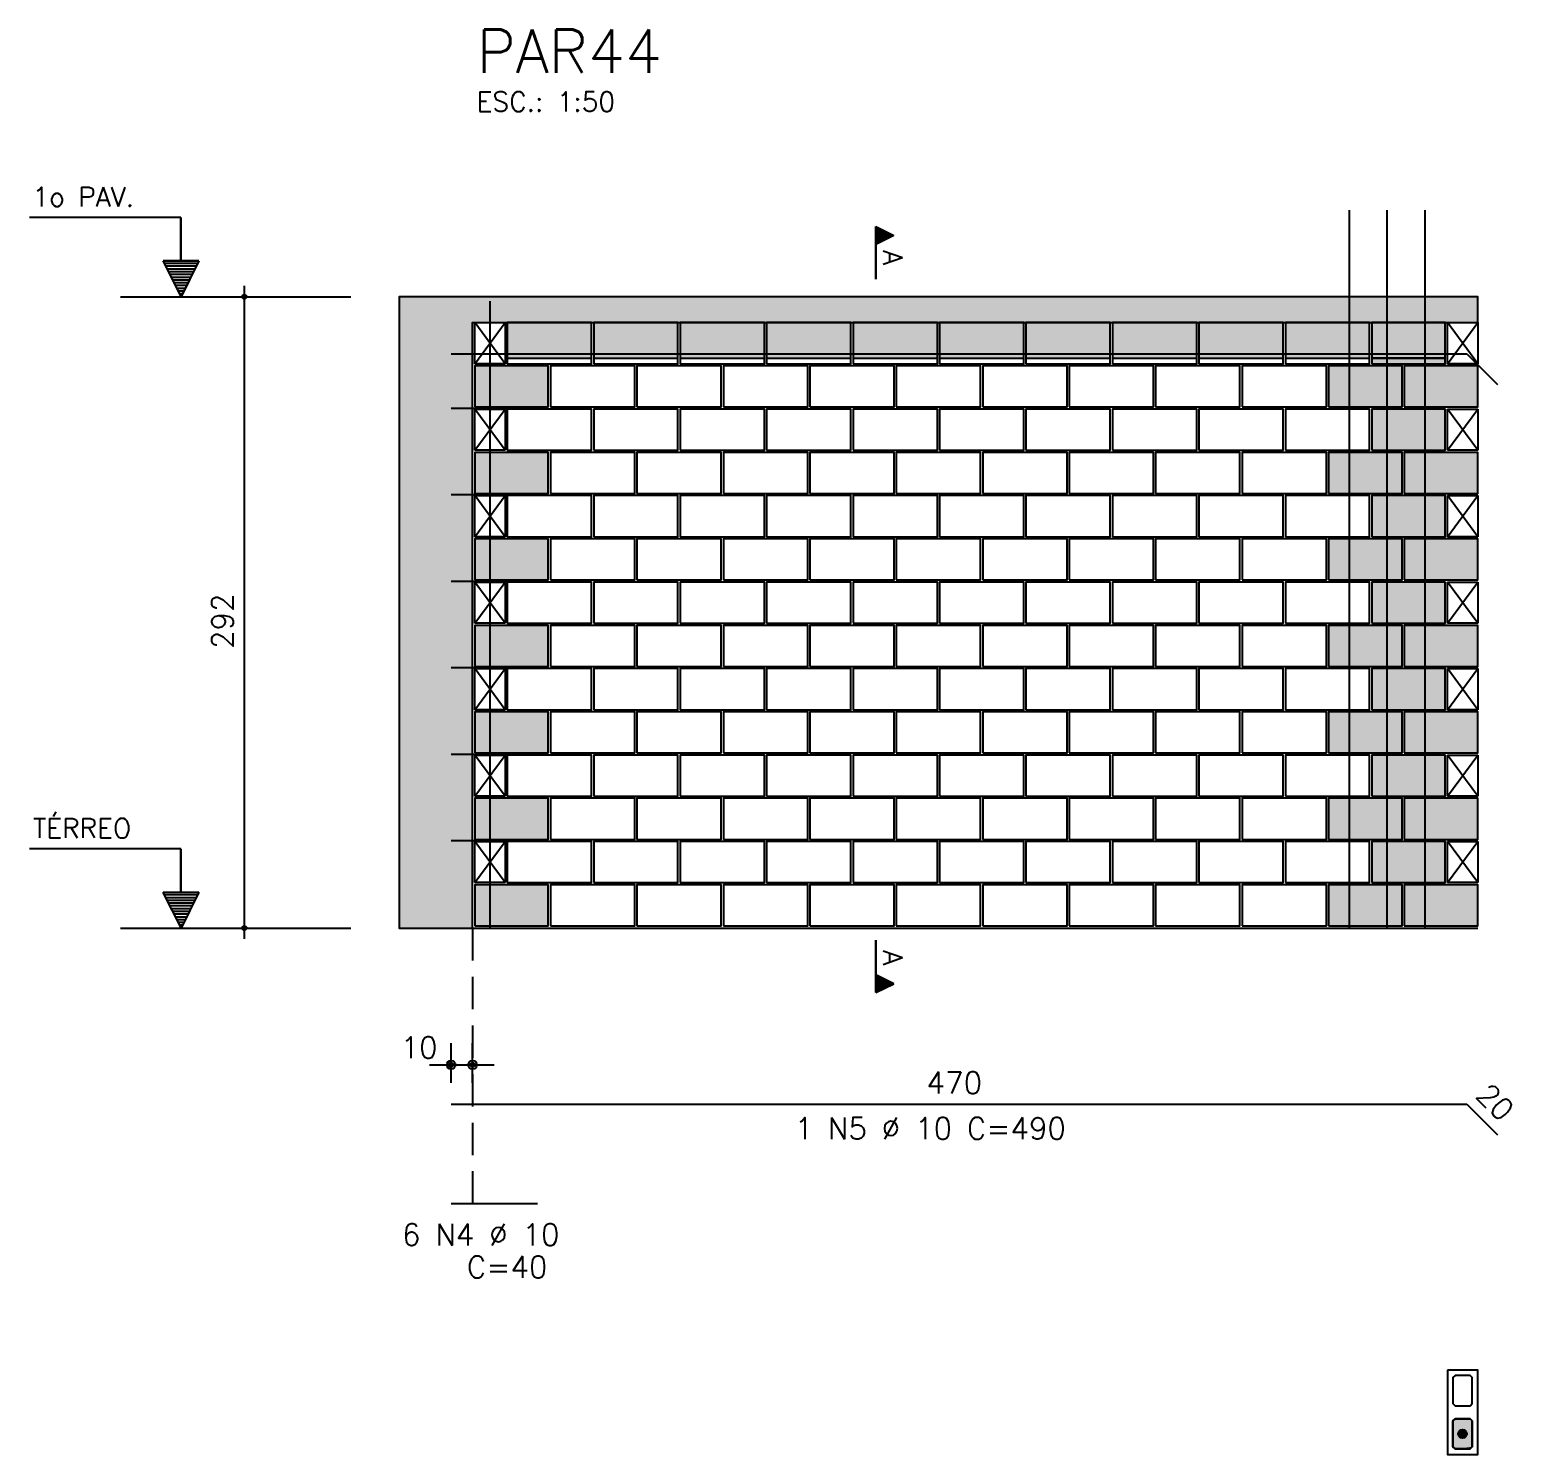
# Model space of a CAD drawing. Extents: x -1.9 to 86, y -1.6 to 60.9.
# Drawn here: x 24.6 to 38.31, y 27.13 to 40.31 of the extents above; entities that cross this region are included whole.
import ezdxf

# ---------------------------------------------------------------- set-up
doc = ezdxf.new("R2010")
doc.units = 0
doc.header["$MEASUREMENT"] = 0
doc.linetypes.add('ESTILO_TQS_0001', pattern=[0.45, 0.3, -0.15])
for name, color, linetype in [('PENA_01', 1, 'CONTINUOUS'), ('PENA_02', 2, 'CONTINUOUS'), ('PENA_03', 3, 'CONTINUOUS'), ('PENA_05', 5, 'CONTINUOUS'), ('PENA_06', 6, 'CONTINUOUS'), ('PENA_09', 254, 'CONTINUOUS'), ('PENA_11', 252, 'CONTINUOUS'), ('PENA_21', 100, 'CONTINUOUS')]:
    doc.layers.add(name, color=color, linetype=linetype)
doc.styles.get("Standard").update_dxf_attribs({"font": 'ROMANS.SHX'})

msp = doc.modelspace()

# ---------------------------------------------------------------- linework, layer by layer
at = {"layer": 'PENA_01', "linetype": 'Continuous'}
for p, q in [((25.441644, 37.835889), (27.572508, 37.835889)), ((29.02, 37.265889), (29.8, 37.265889)), ((29.82, 37.265889), (30.6, 37.265889)), ((30.62, 37.265889), (31.4, 37.265889)), ((31.42, 37.265889), (32.2, 37.265889)), ((32.22, 37.265889), (33, 37.265889)), ((33.02, 37.265889), (33.8, 37.265889)), ((33.82, 37.265889), (34.6, 37.265889)), ((34.62, 37.265889), (35.4, 37.265889)), ((35.42, 37.265889), (36.2, 37.265889)), ((36.22, 37.265889), (37, 37.265889)), ((37.02, 37.265889), (37.7, 37.265889)), ((25.441644, 31.995889), (27.572508, 31.995889)), ((28.5, 30.565601), (28.5, 30.93113)), ((28.7, 30.565601), (28.7, 30.93113)), ((28.3, 30.73113), (28.9, 30.73113))]:
    msp.add_line(p, q, dxfattribs=at)
at = {"layer": 'PENA_01', "linetype": 'ESTILO_TQS_0001'}
msp.add_line((28.7, 31.995889), (28.7, 29.449804), dxfattribs=at)
at = {"layer": 'PENA_01', "linetype": 'Continuous'}
for points in [[(37.79, 27.857997), (37.77, 27.837997), (37.77, 27.597997), (37.79, 27.577997), (37.93, 27.577997), (37.95, 27.597997), (37.95, 27.837997), (37.93, 27.857997), (37.79, 27.857997)], [(37.79, 27.457997), (37.77, 27.437997), (37.77, 27.197997), (37.79, 27.177997), (37.93, 27.177997), (37.95, 27.197997), (37.95, 27.437997), (37.93, 27.457997), (37.79, 27.457997)]]:
    msp.add_lwpolyline(points, dxfattribs=at)
at = {"layer": 'PENA_02', "linetype": 'Continuous'}
for p, q in [((28.72, 37.215889), (28.72, 37.595889)), ((28.72, 37.595889), (29, 37.595889)), ((29, 37.595889), (29, 37.215889)), ((37.72, 37.215889), (37.72, 37.595889)), ((37.72, 37.595889), (38, 37.595889)), ((38, 37.595889), (38, 37.215889)), ((29, 37.215889), (28.72, 37.215889)), ((38, 37.215889), (37.72, 37.215889)), ((28.72, 36.415889), (28.72, 36.795889)), ((28.72, 36.795889), (29, 36.795889)), ((29, 36.795889), (29, 36.415889)), ((37.72, 36.415889), (37.72, 36.795889)), ((37.72, 36.795889), (38, 36.795889)), ((38, 36.795889), (38, 36.415889)), ((29, 36.415889), (28.72, 36.415889)), ((38, 36.415889), (37.72, 36.415889)), ((28.72, 35.615889), (28.72, 35.995889)), ((28.72, 35.995889), (29, 35.995889)), ((29, 35.995889), (29, 35.615889)), ((37.72, 35.615889), (37.72, 35.995889)), ((37.72, 35.995889), (38, 35.995889)), ((38, 35.995889), (38, 35.615889)), ((29, 35.615889), (28.72, 35.615889)), ((38, 35.615889), (37.72, 35.615889)), ((28.72, 34.815889), (28.72, 35.195889)), ((28.72, 35.195889), (29, 35.195889)), ((29, 35.195889), (29, 34.815889)), ((37.72, 34.815889), (37.72, 35.195889)), ((37.72, 35.195889), (38, 35.195889)), ((38, 35.195889), (38, 34.815889)), ((29, 34.815889), (28.72, 34.815889)), ((38, 34.815889), (37.72, 34.815889)), ((28.72, 34.015889), (28.72, 34.395889)), ((28.72, 34.395889), (29, 34.395889)), ((29, 34.395889), (29, 34.015889)), ((37.72, 34.015889), (37.72, 34.395889)), ((37.72, 34.395889), (38, 34.395889)), ((38, 34.395889), (38, 34.015889)), ((29, 34.015889), (28.72, 34.015889)), ((38, 34.015889), (37.72, 34.015889)), ((28.72, 33.215889), (28.72, 33.595889)), ((28.72, 33.595889), (29, 33.595889)), ((29, 33.595889), (29, 33.215889)), ((37.72, 33.215889), (37.72, 33.595889)), ((37.72, 33.595889), (38, 33.595889)), ((38, 33.595889), (38, 33.215889)), ((29, 33.215889), (28.72, 33.215889)), ((38, 33.215889), (37.72, 33.215889)), ((28.72, 32.415889), (28.72, 32.795889)), ((28.72, 32.795889), (29, 32.795889)), ((29, 32.795889), (29, 32.415889)), ((37.72, 32.415889), (37.72, 32.795889)), ((37.72, 32.795889), (38, 32.795889)), ((38, 32.795889), (38, 32.415889)), ((29, 32.415889), (28.72, 32.415889)), ((38, 32.415889), (37.72, 32.415889)), ((28.02, 31.995889), (38, 31.995889))]:
    msp.add_line(p, q, dxfattribs=at)
for points in [[(38, 37.595889), (38, 37.835889), (28.02, 37.835889), (28.02, 31.995889), (28.7, 31.995889), (28.7, 37.595889), (38, 37.595889)], [(29.02, 37.215889), (29.8, 37.215889), (29.8, 37.595889), (29.02, 37.595889), (29.02, 37.215889)], [(29.82, 37.215889), (30.6, 37.215889), (30.6, 37.595889), (29.82, 37.595889), (29.82, 37.215889)], [(30.62, 37.215889), (31.4, 37.215889), (31.4, 37.595889), (30.62, 37.595889), (30.62, 37.215889)], [(31.42, 37.215889), (32.2, 37.215889), (32.2, 37.595889), (31.42, 37.595889), (31.42, 37.215889)], [(32.22, 37.215889), (33, 37.215889), (33, 37.595889), (32.22, 37.595889), (32.22, 37.215889)], [(33.02, 37.215889), (33.8, 37.215889), (33.8, 37.595889), (33.02, 37.595889), (33.02, 37.215889)], [(33.82, 37.215889), (34.6, 37.215889), (34.6, 37.595889), (33.82, 37.595889), (33.82, 37.215889)], [(34.62, 37.215889), (35.4, 37.215889), (35.4, 37.595889), (34.62, 37.595889), (34.62, 37.215889)], [(35.42, 37.215889), (36.2, 37.215889), (36.2, 37.595889), (35.42, 37.595889), (35.42, 37.215889)], [(36.22, 37.215889), (37, 37.215889), (37, 37.595889), (36.22, 37.595889), (36.22, 37.215889)], [(37.02, 37.215889), (37.7, 37.215889), (37.7, 37.595889), (37.02, 37.595889), (37.02, 37.215889)], [(28.72, 36.815889), (29.4, 36.815889), (29.4, 37.195889), (28.72, 37.195889), (28.72, 36.815889)], [(29.42, 36.815889), (30.2, 36.815889), (30.2, 37.195889), (29.42, 37.195889), (29.42, 36.815889)], [(30.22, 36.815889), (31, 36.815889), (31, 37.195889), (30.22, 37.195889), (30.22, 36.815889)], [(31.02, 36.815889), (31.8, 36.815889), (31.8, 37.195889), (31.02, 37.195889), (31.02, 36.815889)], [(31.82, 36.815889), (32.6, 36.815889), (32.6, 37.195889), (31.82, 37.195889), (31.82, 36.815889)], [(32.62, 36.815889), (33.4, 36.815889), (33.4, 37.195889), (32.62, 37.195889), (32.62, 36.815889)], [(33.42, 36.815889), (34.2, 36.815889), (34.2, 37.195889), (33.42, 37.195889), (33.42, 36.815889)], [(34.22, 36.815889), (35, 36.815889), (35, 37.195889), (34.22, 37.195889), (34.22, 36.815889)], [(35.02, 36.815889), (35.8, 36.815889), (35.8, 37.195889), (35.02, 37.195889), (35.02, 36.815889)], [(35.82, 36.815889), (36.6, 36.815889), (36.6, 37.195889), (35.82, 37.195889), (35.82, 36.815889)], [(36.62, 36.815889), (37.3, 36.815889), (37.3, 37.195889), (36.62, 37.195889), (36.62, 36.815889)], [(37.32, 36.815889), (38, 36.815889), (38, 37.195889), (37.32, 37.195889), (37.32, 36.815889)], [(29.02, 36.415889), (29.8, 36.415889), (29.8, 36.795889), (29.02, 36.795889), (29.02, 36.415889)], [(29.82, 36.415889), (30.6, 36.415889), (30.6, 36.795889), (29.82, 36.795889), (29.82, 36.415889)], [(30.62, 36.415889), (31.4, 36.415889), (31.4, 36.795889), (30.62, 36.795889), (30.62, 36.415889)], [(31.42, 36.415889), (32.2, 36.415889), (32.2, 36.795889), (31.42, 36.795889), (31.42, 36.415889)], [(32.22, 36.415889), (33, 36.415889), (33, 36.795889), (32.22, 36.795889), (32.22, 36.415889)], [(33.02, 36.415889), (33.8, 36.415889), (33.8, 36.795889), (33.02, 36.795889), (33.02, 36.415889)], [(33.82, 36.415889), (34.6, 36.415889), (34.6, 36.795889), (33.82, 36.795889), (33.82, 36.415889)], [(34.62, 36.415889), (35.4, 36.415889), (35.4, 36.795889), (34.62, 36.795889), (34.62, 36.415889)], [(35.42, 36.415889), (36.2, 36.415889), (36.2, 36.795889), (35.42, 36.795889), (35.42, 36.415889)], [(36.22, 36.415889), (37, 36.415889), (37, 36.795889), (36.22, 36.795889), (36.22, 36.415889)], [(37.02, 36.415889), (37.7, 36.415889), (37.7, 36.795889), (37.02, 36.795889), (37.02, 36.415889)], [(28.72, 36.015889), (29.4, 36.015889), (29.4, 36.395889), (28.72, 36.395889), (28.72, 36.015889)], [(29.42, 36.015889), (30.2, 36.015889), (30.2, 36.395889), (29.42, 36.395889), (29.42, 36.015889)], [(30.22, 36.015889), (31, 36.015889), (31, 36.395889), (30.22, 36.395889), (30.22, 36.015889)], [(31.02, 36.015889), (31.8, 36.015889), (31.8, 36.395889), (31.02, 36.395889), (31.02, 36.015889)], [(31.82, 36.015889), (32.6, 36.015889), (32.6, 36.395889), (31.82, 36.395889), (31.82, 36.015889)], [(32.62, 36.015889), (33.4, 36.015889), (33.4, 36.395889), (32.62, 36.395889), (32.62, 36.015889)], [(33.42, 36.015889), (34.2, 36.015889), (34.2, 36.395889), (33.42, 36.395889), (33.42, 36.015889)], [(34.22, 36.015889), (35, 36.015889), (35, 36.395889), (34.22, 36.395889), (34.22, 36.015889)], [(35.02, 36.015889), (35.8, 36.015889), (35.8, 36.395889), (35.02, 36.395889), (35.02, 36.015889)], [(35.82, 36.015889), (36.6, 36.015889), (36.6, 36.395889), (35.82, 36.395889), (35.82, 36.015889)], [(36.62, 36.015889), (37.3, 36.015889), (37.3, 36.395889), (36.62, 36.395889), (36.62, 36.015889)], [(37.32, 36.015889), (38, 36.015889), (38, 36.395889), (37.32, 36.395889), (37.32, 36.015889)], [(29.02, 35.615889), (29.8, 35.615889), (29.8, 35.995889), (29.02, 35.995889), (29.02, 35.615889)], [(29.82, 35.615889), (30.6, 35.615889), (30.6, 35.995889), (29.82, 35.995889), (29.82, 35.615889)], [(30.62, 35.615889), (31.4, 35.615889), (31.4, 35.995889), (30.62, 35.995889), (30.62, 35.615889)], [(31.42, 35.615889), (32.2, 35.615889), (32.2, 35.995889), (31.42, 35.995889), (31.42, 35.615889)], [(32.22, 35.615889), (33, 35.615889), (33, 35.995889), (32.22, 35.995889), (32.22, 35.615889)], [(33.02, 35.615889), (33.8, 35.615889), (33.8, 35.995889), (33.02, 35.995889), (33.02, 35.615889)], [(33.82, 35.615889), (34.6, 35.615889), (34.6, 35.995889), (33.82, 35.995889), (33.82, 35.615889)], [(34.62, 35.615889), (35.4, 35.615889), (35.4, 35.995889), (34.62, 35.995889), (34.62, 35.615889)], [(35.42, 35.615889), (36.2, 35.615889), (36.2, 35.995889), (35.42, 35.995889), (35.42, 35.615889)], [(36.22, 35.615889), (37, 35.615889), (37, 35.995889), (36.22, 35.995889), (36.22, 35.615889)], [(37.02, 35.615889), (37.7, 35.615889), (37.7, 35.995889), (37.02, 35.995889), (37.02, 35.615889)], [(28.72, 35.215889), (29.4, 35.215889), (29.4, 35.595889), (28.72, 35.595889), (28.72, 35.215889)], [(29.42, 35.215889), (30.2, 35.215889), (30.2, 35.595889), (29.42, 35.595889), (29.42, 35.215889)], [(30.22, 35.215889), (31, 35.215889), (31, 35.595889), (30.22, 35.595889), (30.22, 35.215889)], [(31.02, 35.215889), (31.8, 35.215889), (31.8, 35.595889), (31.02, 35.595889), (31.02, 35.215889)], [(31.82, 35.215889), (32.6, 35.215889), (32.6, 35.595889), (31.82, 35.595889), (31.82, 35.215889)], [(32.62, 35.215889), (33.4, 35.215889), (33.4, 35.595889), (32.62, 35.595889), (32.62, 35.215889)], [(33.42, 35.215889), (34.2, 35.215889), (34.2, 35.595889), (33.42, 35.595889), (33.42, 35.215889)], [(34.22, 35.215889), (35, 35.215889), (35, 35.595889), (34.22, 35.595889), (34.22, 35.215889)], [(35.02, 35.215889), (35.8, 35.215889), (35.8, 35.595889), (35.02, 35.595889), (35.02, 35.215889)], [(35.82, 35.215889), (36.6, 35.215889), (36.6, 35.595889), (35.82, 35.595889), (35.82, 35.215889)], [(36.62, 35.215889), (37.3, 35.215889), (37.3, 35.595889), (36.62, 35.595889), (36.62, 35.215889)], [(37.32, 35.215889), (38, 35.215889), (38, 35.595889), (37.32, 35.595889), (37.32, 35.215889)], [(29.02, 34.815889), (29.8, 34.815889), (29.8, 35.195889), (29.02, 35.195889), (29.02, 34.815889)], [(29.82, 34.815889), (30.6, 34.815889), (30.6, 35.195889), (29.82, 35.195889), (29.82, 34.815889)], [(30.62, 34.815889), (31.4, 34.815889), (31.4, 35.195889), (30.62, 35.195889), (30.62, 34.815889)], [(31.42, 34.815889), (32.2, 34.815889), (32.2, 35.195889), (31.42, 35.195889), (31.42, 34.815889)], [(32.22, 34.815889), (33, 34.815889), (33, 35.195889), (32.22, 35.195889), (32.22, 34.815889)], [(33.02, 34.815889), (33.8, 34.815889), (33.8, 35.195889), (33.02, 35.195889), (33.02, 34.815889)], [(33.82, 34.815889), (34.6, 34.815889), (34.6, 35.195889), (33.82, 35.195889), (33.82, 34.815889)], [(34.62, 34.815889), (35.4, 34.815889), (35.4, 35.195889), (34.62, 35.195889), (34.62, 34.815889)], [(35.42, 34.815889), (36.2, 34.815889), (36.2, 35.195889), (35.42, 35.195889), (35.42, 34.815889)], [(36.22, 34.815889), (37, 34.815889), (37, 35.195889), (36.22, 35.195889), (36.22, 34.815889)], [(37.02, 34.815889), (37.7, 34.815889), (37.7, 35.195889), (37.02, 35.195889), (37.02, 34.815889)], [(28.72, 34.415889), (29.4, 34.415889), (29.4, 34.795889), (28.72, 34.795889), (28.72, 34.415889)], [(29.42, 34.415889), (30.2, 34.415889), (30.2, 34.795889), (29.42, 34.795889), (29.42, 34.415889)], [(30.22, 34.415889), (31, 34.415889), (31, 34.795889), (30.22, 34.795889), (30.22, 34.415889)], [(31.02, 34.415889), (31.8, 34.415889), (31.8, 34.795889), (31.02, 34.795889), (31.02, 34.415889)], [(31.82, 34.415889), (32.6, 34.415889), (32.6, 34.795889), (31.82, 34.795889), (31.82, 34.415889)], [(32.62, 34.415889), (33.4, 34.415889), (33.4, 34.795889), (32.62, 34.795889), (32.62, 34.415889)], [(33.42, 34.415889), (34.2, 34.415889), (34.2, 34.795889), (33.42, 34.795889), (33.42, 34.415889)], [(34.22, 34.415889), (35, 34.415889), (35, 34.795889), (34.22, 34.795889), (34.22, 34.415889)], [(35.02, 34.415889), (35.8, 34.415889), (35.8, 34.795889), (35.02, 34.795889), (35.02, 34.415889)], [(35.82, 34.415889), (36.6, 34.415889), (36.6, 34.795889), (35.82, 34.795889), (35.82, 34.415889)], [(36.62, 34.415889), (37.3, 34.415889), (37.3, 34.795889), (36.62, 34.795889), (36.62, 34.415889)], [(37.32, 34.415889), (38, 34.415889), (38, 34.795889), (37.32, 34.795889), (37.32, 34.415889)], [(29.02, 34.015889), (29.8, 34.015889), (29.8, 34.395889), (29.02, 34.395889), (29.02, 34.015889)], [(29.82, 34.015889), (30.6, 34.015889), (30.6, 34.395889), (29.82, 34.395889), (29.82, 34.015889)], [(30.62, 34.015889), (31.4, 34.015889), (31.4, 34.395889), (30.62, 34.395889), (30.62, 34.015889)], [(31.42, 34.015889), (32.2, 34.015889), (32.2, 34.395889), (31.42, 34.395889), (31.42, 34.015889)], [(32.22, 34.015889), (33, 34.015889), (33, 34.395889), (32.22, 34.395889), (32.22, 34.015889)], [(33.02, 34.015889), (33.8, 34.015889), (33.8, 34.395889), (33.02, 34.395889), (33.02, 34.015889)], [(33.82, 34.015889), (34.6, 34.015889), (34.6, 34.395889), (33.82, 34.395889), (33.82, 34.015889)], [(34.62, 34.015889), (35.4, 34.015889), (35.4, 34.395889), (34.62, 34.395889), (34.62, 34.015889)], [(35.42, 34.015889), (36.2, 34.015889), (36.2, 34.395889), (35.42, 34.395889), (35.42, 34.015889)], [(36.22, 34.015889), (37, 34.015889), (37, 34.395889), (36.22, 34.395889), (36.22, 34.015889)], [(37.02, 34.015889), (37.7, 34.015889), (37.7, 34.395889), (37.02, 34.395889), (37.02, 34.015889)], [(28.72, 33.615889), (29.4, 33.615889), (29.4, 33.995889), (28.72, 33.995889), (28.72, 33.615889)], [(29.42, 33.615889), (30.2, 33.615889), (30.2, 33.995889), (29.42, 33.995889), (29.42, 33.615889)], [(30.22, 33.615889), (31, 33.615889), (31, 33.995889), (30.22, 33.995889), (30.22, 33.615889)], [(31.02, 33.615889), (31.8, 33.615889), (31.8, 33.995889), (31.02, 33.995889), (31.02, 33.615889)], [(31.82, 33.615889), (32.6, 33.615889), (32.6, 33.995889), (31.82, 33.995889), (31.82, 33.615889)], [(32.62, 33.615889), (33.4, 33.615889), (33.4, 33.995889), (32.62, 33.995889), (32.62, 33.615889)], [(33.42, 33.615889), (34.2, 33.615889), (34.2, 33.995889), (33.42, 33.995889), (33.42, 33.615889)], [(34.22, 33.615889), (35, 33.615889), (35, 33.995889), (34.22, 33.995889), (34.22, 33.615889)], [(35.02, 33.615889), (35.8, 33.615889), (35.8, 33.995889), (35.02, 33.995889), (35.02, 33.615889)], [(35.82, 33.615889), (36.6, 33.615889), (36.6, 33.995889), (35.82, 33.995889), (35.82, 33.615889)], [(36.62, 33.615889), (37.3, 33.615889), (37.3, 33.995889), (36.62, 33.995889), (36.62, 33.615889)], [(37.32, 33.615889), (38, 33.615889), (38, 33.995889), (37.32, 33.995889), (37.32, 33.615889)], [(29.02, 33.215889), (29.8, 33.215889), (29.8, 33.595889), (29.02, 33.595889), (29.02, 33.215889)], [(29.82, 33.215889), (30.6, 33.215889), (30.6, 33.595889), (29.82, 33.595889), (29.82, 33.215889)], [(30.62, 33.215889), (31.4, 33.215889), (31.4, 33.595889), (30.62, 33.595889), (30.62, 33.215889)], [(31.42, 33.215889), (32.2, 33.215889), (32.2, 33.595889), (31.42, 33.595889), (31.42, 33.215889)], [(32.22, 33.215889), (33, 33.215889), (33, 33.595889), (32.22, 33.595889), (32.22, 33.215889)], [(33.02, 33.215889), (33.8, 33.215889), (33.8, 33.595889), (33.02, 33.595889), (33.02, 33.215889)], [(33.82, 33.215889), (34.6, 33.215889), (34.6, 33.595889), (33.82, 33.595889), (33.82, 33.215889)], [(34.62, 33.215889), (35.4, 33.215889), (35.4, 33.595889), (34.62, 33.595889), (34.62, 33.215889)], [(35.42, 33.215889), (36.2, 33.215889), (36.2, 33.595889), (35.42, 33.595889), (35.42, 33.215889)], [(36.22, 33.215889), (37, 33.215889), (37, 33.595889), (36.22, 33.595889), (36.22, 33.215889)], [(37.02, 33.215889), (37.7, 33.215889), (37.7, 33.595889), (37.02, 33.595889), (37.02, 33.215889)], [(28.72, 32.815889), (29.4, 32.815889), (29.4, 33.195889), (28.72, 33.195889), (28.72, 32.815889)], [(29.42, 32.815889), (30.2, 32.815889), (30.2, 33.195889), (29.42, 33.195889), (29.42, 32.815889)], [(30.22, 32.815889), (31, 32.815889), (31, 33.195889), (30.22, 33.195889), (30.22, 32.815889)], [(31.02, 32.815889), (31.8, 32.815889), (31.8, 33.195889), (31.02, 33.195889), (31.02, 32.815889)], [(31.82, 32.815889), (32.6, 32.815889), (32.6, 33.195889), (31.82, 33.195889), (31.82, 32.815889)], [(32.62, 32.815889), (33.4, 32.815889), (33.4, 33.195889), (32.62, 33.195889), (32.62, 32.815889)], [(33.42, 32.815889), (34.2, 32.815889), (34.2, 33.195889), (33.42, 33.195889), (33.42, 32.815889)], [(34.22, 32.815889), (35, 32.815889), (35, 33.195889), (34.22, 33.195889), (34.22, 32.815889)], [(35.02, 32.815889), (35.8, 32.815889), (35.8, 33.195889), (35.02, 33.195889), (35.02, 32.815889)], [(35.82, 32.815889), (36.6, 32.815889), (36.6, 33.195889), (35.82, 33.195889), (35.82, 32.815889)], [(36.62, 32.815889), (37.3, 32.815889), (37.3, 33.195889), (36.62, 33.195889), (36.62, 32.815889)], [(37.32, 32.815889), (38, 32.815889), (38, 33.195889), (37.32, 33.195889), (37.32, 32.815889)], [(29.02, 32.415889), (29.8, 32.415889), (29.8, 32.795889), (29.02, 32.795889), (29.02, 32.415889)], [(29.82, 32.415889), (30.6, 32.415889), (30.6, 32.795889), (29.82, 32.795889), (29.82, 32.415889)], [(30.62, 32.415889), (31.4, 32.415889), (31.4, 32.795889), (30.62, 32.795889), (30.62, 32.415889)], [(31.42, 32.415889), (32.2, 32.415889), (32.2, 32.795889), (31.42, 32.795889), (31.42, 32.415889)], [(32.22, 32.415889), (33, 32.415889), (33, 32.795889), (32.22, 32.795889), (32.22, 32.415889)], [(33.02, 32.415889), (33.8, 32.415889), (33.8, 32.795889), (33.02, 32.795889), (33.02, 32.415889)], [(33.82, 32.415889), (34.6, 32.415889), (34.6, 32.795889), (33.82, 32.795889), (33.82, 32.415889)], [(34.62, 32.415889), (35.4, 32.415889), (35.4, 32.795889), (34.62, 32.795889), (34.62, 32.415889)], [(35.42, 32.415889), (36.2, 32.415889), (36.2, 32.795889), (35.42, 32.795889), (35.42, 32.415889)], [(36.22, 32.415889), (37, 32.415889), (37, 32.795889), (36.22, 32.795889), (36.22, 32.415889)], [(37.02, 32.415889), (37.7, 32.415889), (37.7, 32.795889), (37.02, 32.795889), (37.02, 32.415889)], [(28.72, 32.015889), (29.4, 32.015889), (29.4, 32.395889), (28.72, 32.395889), (28.72, 32.015889)], [(29.42, 32.015889), (30.2, 32.015889), (30.2, 32.395889), (29.42, 32.395889), (29.42, 32.015889)], [(30.22, 32.015889), (31, 32.015889), (31, 32.395889), (30.22, 32.395889), (30.22, 32.015889)], [(31.02, 32.015889), (31.8, 32.015889), (31.8, 32.395889), (31.02, 32.395889), (31.02, 32.015889)], [(31.82, 32.015889), (32.6, 32.015889), (32.6, 32.395889), (31.82, 32.395889), (31.82, 32.015889)], [(32.62, 32.015889), (33.4, 32.015889), (33.4, 32.395889), (32.62, 32.395889), (32.62, 32.015889)], [(33.42, 32.015889), (34.2, 32.015889), (34.2, 32.395889), (33.42, 32.395889), (33.42, 32.015889)], [(34.22, 32.015889), (35, 32.015889), (35, 32.395889), (34.22, 32.395889), (34.22, 32.015889)], [(35.02, 32.015889), (35.8, 32.015889), (35.8, 32.395889), (35.02, 32.395889), (35.02, 32.015889)], [(35.82, 32.015889), (36.6, 32.015889), (36.6, 32.395889), (35.82, 32.395889), (35.82, 32.015889)], [(36.62, 32.015889), (37.3, 32.015889), (37.3, 32.395889), (36.62, 32.395889), (36.62, 32.015889)], [(37.32, 32.015889), (38, 32.015889), (38, 32.395889), (37.32, 32.395889), (37.32, 32.015889)], [(37.72, 27.907997), (37.72, 27.127997), (38, 27.127997), (38, 27.907997), (37.72, 27.907997)]]:
    msp.add_lwpolyline(points, dxfattribs=at)
for centre, radius in [((26.58779, 37.835889), 0.02), ((26.58779, 37.835889), 0.01), ((26.58779, 31.995889), 0.02), ((26.58779, 31.995889), 0.01), ((28.5, 30.73113), 0.04), ((28.5, 30.73113), 0.02), ((28.7, 30.73113), 0.04), ((28.7, 30.73113), 0.02)]:
    msp.add_circle(centre, radius, dxfattribs=at)
at = {"layer": 'PENA_03', "linetype": 'Continuous'}
for p, q in [((26.000643, 38.567754), (24.600643, 38.567754)), ((26.000643, 38.167754), (26.000643, 38.567754)), ((26.002043, 38.167754), (26.002043, 38.569154)), ((32.430421, 37.997204), (32.430421, 38.483586)), ((32.430421, 38.483586), (32.596354, 38.40062)), ((32.431116, 38.482458), (32.594793, 38.40062)), ((32.596354, 38.40062), (32.431116, 38.318001)), ((32.431117, 38.482458), (32.431117, 38.318781)), ((32.594793, 38.40062), (32.431117, 38.318781)), ((32.443185, 38.477204), (32.443185, 38.324035)), ((32.455949, 38.470822), (32.455949, 38.330417)), ((32.468713, 38.46444), (32.468713, 38.336799)), ((32.481477, 38.458058), (32.481477, 38.343181)), ((32.494241, 38.451676), (32.494241, 38.349563)), ((32.507005, 38.445294), (32.507005, 38.355945)), ((32.519769, 38.438912), (32.519769, 38.362327)), ((32.532533, 38.43253), (32.532533, 38.368709)), ((32.545297, 38.426148), (32.545297, 38.375091)), ((32.558061, 38.419766), (32.558061, 38.381473)), ((32.570826, 38.413384), (32.570826, 38.387855)), ((32.58359, 38.407002), (32.58359, 38.394238)), ((32.431117, 38.318001), (32.431117, 37.997204)), ((26.001343, 37.835889), (25.83541, 38.167754)), ((25.83541, 38.167754), (26.000643, 38.167754)), ((26.001343, 37.839011), (25.837666, 38.166363)), ((26.165019, 38.166363), (25.837666, 38.166363)), ((26.154512, 38.142226), (25.848173, 38.142226)), ((26.141748, 38.116698), (25.860938, 38.116698)), ((26.167276, 38.167754), (26.001343, 37.835889)), ((26.165019, 38.166364), (26.001343, 37.83901)), ((26.002043, 38.167754), (26.167276, 38.167754)), ((26.128984, 38.09117), (25.873702, 38.09117)), ((26.116219, 38.065642), (25.886466, 38.065642)), ((26.103455, 38.040114), (25.89923, 38.040114)), ((26.090691, 38.014586), (25.911994, 38.014586)), ((26.077927, 37.989058), (25.924758, 37.989058)), ((26.065163, 37.96353), (25.937522, 37.96353)), ((26.052399, 37.938002), (25.950286, 37.938002)), ((26.039635, 37.912474), (25.96305, 37.912474)), ((26.026871, 37.886945), (25.975814, 37.886945)), ((26.014107, 37.861417), (25.988579, 37.861417)), ((26.58779, 31.895356), (26.58779, 37.935889)), ((29, 37.215889), (28.72, 37.595889)), ((28.72, 37.215889), (29, 37.595889)), ((38, 37.215889), (37.72, 37.595889)), ((37.72, 37.215889), (38, 37.595889)), ((29, 36.415889), (28.72, 36.795889)), ((28.72, 36.415889), (29, 36.795889)), ((38, 36.415889), (37.72, 36.795889)), ((37.72, 36.415889), (38, 36.795889)), ((29, 35.615889), (28.72, 35.995889)), ((28.72, 35.615889), (29, 35.995889)), ((38, 35.615889), (37.72, 35.995889)), ((37.72, 35.615889), (38, 35.995889)), ((29, 34.815889), (28.72, 35.195889)), ((28.72, 34.815889), (29, 35.195889)), ((38, 34.815889), (37.72, 35.195889)), ((37.72, 34.815889), (38, 35.195889)), ((29, 34.015889), (28.72, 34.395889)), ((28.72, 34.015889), (29, 34.395889)), ((38, 34.015889), (37.72, 34.395889)), ((37.72, 34.015889), (38, 34.395889)), ((29, 33.215889), (28.72, 33.595889)), ((28.72, 33.215889), (29, 33.595889)), ((38, 33.215889), (37.72, 33.595889)), ((37.72, 33.215889), (38, 33.595889)), ((29, 32.415889), (28.72, 32.795889)), ((28.72, 32.415889), (29, 32.795889)), ((38, 32.415889), (37.72, 32.795889)), ((37.72, 32.415889), (38, 32.795889)), ((26.000643, 32.727754), (24.600643, 32.727754)), ((26.000643, 32.327754), (26.000643, 32.727754)), ((26.002043, 32.327754), (26.002043, 32.729154)), ((26.001343, 31.995889), (25.83541, 32.327754)), ((25.83541, 32.327754), (26.000643, 32.327754)), ((26.001343, 31.999011), (25.837666, 32.326363)), ((26.165019, 32.326363), (25.837666, 32.326363)), ((26.154512, 32.302226), (25.848173, 32.302226)), ((26.141748, 32.276698), (25.860938, 32.276698)), ((26.128984, 32.25117), (25.873702, 32.25117)), ((26.116219, 32.225642), (25.886466, 32.225642)), ((26.167276, 32.327754), (26.001343, 31.995889)), ((26.165019, 32.326364), (26.001343, 31.99901)), ((26.002043, 32.327754), (26.167276, 32.327754)), ((26.103455, 32.200114), (25.89923, 32.200114)), ((26.090691, 32.174586), (25.911994, 32.174586)), ((26.077927, 32.149058), (25.924758, 32.149058)), ((26.065163, 32.12353), (25.937522, 32.12353)), ((26.052399, 32.098002), (25.950286, 32.098002)), ((26.039635, 32.072474), (25.96305, 32.072474)), ((26.026871, 32.046945), (25.975814, 32.046945)), ((26.014107, 32.021417), (25.988579, 32.021417)), ((32.430421, 31.885031), (32.430421, 31.398649)), ((32.431117, 31.564234), (32.431117, 31.885031)), ((32.596354, 31.481615), (32.431116, 31.564234)), ((32.431117, 31.399777), (32.431117, 31.563454)), ((32.594793, 31.481615), (32.431117, 31.563454)), ((32.443185, 31.405031), (32.443185, 31.5582)), ((32.455949, 31.411413), (32.455949, 31.551818)), ((32.468713, 31.417795), (32.468713, 31.545436)), ((32.481477, 31.424177), (32.481477, 31.539054)), ((32.430421, 31.398649), (32.596354, 31.481615)), ((32.431116, 31.399777), (32.594793, 31.481615)), ((32.494241, 31.430559), (32.494241, 31.532672)), ((32.507005, 31.436941), (32.507005, 31.52629)), ((32.519769, 31.443323), (32.519769, 31.519908)), ((32.532533, 31.449705), (32.532533, 31.513526)), ((32.545297, 31.456087), (32.545297, 31.507144)), ((32.558061, 31.462469), (32.558061, 31.500762)), ((32.570826, 31.468851), (32.570826, 31.49438)), ((32.58359, 31.475233), (32.58359, 31.487997)), ((28.5, 30.365601), (28.5, 30.365601)), ((28.7, 30.365601), (28.7, 30.365601))]:
    msp.add_line(p, q, dxfattribs=at)
msp.add_lwpolyline([(37.79, 27.177997), (37.77, 27.197997), (37.77, 27.437997), (37.79, 27.457997), (37.93, 27.457997), (37.95, 27.437997), (37.95, 27.197997), (37.93, 27.177997), (37.79, 27.177997)], dxfattribs=at)
msp.add_circle((37.86, 27.317997), 0.04, dxfattribs=at)
for points in [[(37.9, 27.317997), (37.84, 27.352638), (37.822412, 27.331678)], [(37.9, 27.317997), (37.822412, 27.331678), (37.822412, 27.304316)], [(37.9, 27.317997), (37.822412, 27.304316), (37.84, 27.283356)], [(37.9, 27.317997), (37.866946, 27.357389), (37.84, 27.352638)], [(37.9, 27.317997), (37.84, 27.283356), (37.866946, 27.278604)], [(37.9, 27.317997), (37.890642, 27.343708), (37.866946, 27.357389)], [(37.9, 27.317997), (37.866946, 27.278604), (37.890642, 27.292285)], [(37.9, 27.317997), (37.890642, 27.292285), (37.9, 27.317997)]]:
    msp.add_solid(points, dxfattribs=at)
at = {"layer": 'PENA_05', "linetype": 'Continuous'}
for p, q in [((28.5, 37.305889), (37.9, 37.305889)), ((37.9, 37.305889), (38.182843, 37.023046)), ((28.5, 36.805889), (29.3, 36.805889)), ((28.5, 36.005889), (29.3, 36.005889)), ((28.5, 35.205889), (29.3, 35.205889)), ((28.5, 34.405889), (29.3, 34.405889)), ((28.5, 33.605889), (29.3, 33.605889)), ((28.5, 32.805889), (29.3, 32.805889)), ((28.5, 30.365601), (37.9, 30.365601)), ((37.9, 30.365601), (38.182843, 30.082758)), ((28.5, 29.449804), (29.3, 29.449804))]:
    msp.add_line(p, q, dxfattribs=at)
for points in [[(36.81, 38.635889), (36.81, 31.995889)], [(37.16, 38.635889), (37.16, 31.995889)], [(37.51, 38.635889), (37.51, 31.995889)], [(28.86, 37.795889), (28.86, 31.995889)]]:
    msp.add_lwpolyline(points, dxfattribs=at)
at = {"layer": 'PENA_09', "linetype": 'Continuous'}
for points in [[(29.02, 37.265889), (29.8, 37.265889), (29.8, 37.595889), (29.02, 37.595889), (29.02, 37.265889)], [(29.82, 37.265889), (30.6, 37.265889), (30.6, 37.595889), (29.82, 37.595889), (29.82, 37.265889)], [(30.62, 37.265889), (31.4, 37.265889), (31.4, 37.595889), (30.62, 37.595889), (30.62, 37.265889)], [(31.42, 37.265889), (32.2, 37.265889), (32.2, 37.595889), (31.42, 37.595889), (31.42, 37.265889)], [(32.22, 37.265889), (33, 37.265889), (33, 37.595889), (32.22, 37.595889), (32.22, 37.265889)], [(33.02, 37.265889), (33.8, 37.265889), (33.8, 37.595889), (33.02, 37.595889), (33.02, 37.265889)], [(33.82, 37.265889), (34.6, 37.265889), (34.6, 37.595889), (33.82, 37.595889), (33.82, 37.265889)], [(34.62, 37.265889), (35.4, 37.265889), (35.4, 37.595889), (34.62, 37.595889), (34.62, 37.265889)], [(35.42, 37.265889), (36.2, 37.265889), (36.2, 37.595889), (35.42, 37.595889), (35.42, 37.265889)], [(36.22, 37.265889), (37, 37.265889), (37, 37.595889), (36.22, 37.595889), (36.22, 37.265889)], [(37.02, 37.265889), (37.7, 37.265889), (37.7, 37.595889), (37.02, 37.595889), (37.02, 37.265889)]]:
    msp.add_lwpolyline(points, dxfattribs=at)
for points in [[(29.02, 37.265889), (29.8, 37.265889), (29.8, 37.595889)], [(29.02, 37.265889), (29.8, 37.595889), (29.02, 37.595889)], [(29.02, 37.265889), (29.02, 37.595889), (29.02, 37.265889)], [(29.82, 37.265889), (30.6, 37.265889), (30.6, 37.595889)], [(29.82, 37.265889), (30.6, 37.595889), (29.82, 37.595889)], [(29.82, 37.265889), (29.82, 37.595889), (29.82, 37.265889)], [(30.62, 37.265889), (31.4, 37.265889), (31.4, 37.595889)], [(30.62, 37.265889), (31.4, 37.595889), (30.62, 37.595889)], [(30.62, 37.265889), (30.62, 37.595889), (30.62, 37.265889)], [(31.42, 37.265889), (32.2, 37.265889), (32.2, 37.595889)], [(31.42, 37.265889), (32.2, 37.595889), (31.42, 37.595889)], [(31.42, 37.265889), (31.42, 37.595889), (31.42, 37.265889)], [(32.22, 37.265889), (33, 37.265889), (33, 37.595889)], [(32.22, 37.265889), (33, 37.595889), (32.22, 37.595889)], [(32.22, 37.265889), (32.22, 37.595889), (32.22, 37.265889)], [(33.02, 37.265889), (33.8, 37.265889), (33.8, 37.595889)], [(33.02, 37.265889), (33.8, 37.595889), (33.02, 37.595889)], [(33.02, 37.265889), (33.02, 37.595889), (33.02, 37.265889)], [(33.82, 37.265889), (34.6, 37.265889), (34.6, 37.595889)], [(33.82, 37.265889), (34.6, 37.595889), (33.82, 37.595889)], [(33.82, 37.265889), (33.82, 37.595889), (33.82, 37.265889)], [(34.62, 37.265889), (35.4, 37.265889), (35.4, 37.595889)], [(34.62, 37.265889), (35.4, 37.595889), (34.62, 37.595889)], [(34.62, 37.265889), (34.62, 37.595889), (34.62, 37.265889)], [(35.42, 37.265889), (36.2, 37.265889), (36.2, 37.595889)], [(35.42, 37.265889), (36.2, 37.595889), (35.42, 37.595889)], [(35.42, 37.265889), (35.42, 37.595889), (35.42, 37.265889)], [(36.22, 37.265889), (37, 37.265889), (37, 37.595889)], [(36.22, 37.265889), (37, 37.595889), (36.22, 37.595889)], [(36.22, 37.265889), (36.22, 37.595889), (36.22, 37.265889)], [(37.02, 37.265889), (37.7, 37.265889), (37.7, 37.595889)], [(37.02, 37.265889), (37.7, 37.595889), (37.02, 37.595889)], [(37.02, 37.265889), (37.02, 37.595889), (37.02, 37.265889)]]:
    msp.add_solid(points, dxfattribs=at)
at = {"layer": 'PENA_11', "linetype": 'Continuous'}
for points in [[(28.02, 31.995889), (28.7, 31.995889), (28.02, 37.835889)], [(28.7, 31.995889), (28.7, 37.595889), (28.02, 37.835889)], [(28.02, 37.835889), (28.7, 37.595889), (38, 37.835889)], [(28.7, 37.595889), (38, 37.595889), (38, 37.835889)], [(37.79, 27.177997), (37.77, 27.437997), (37.79, 27.457997)], [(37.79, 27.177997), (37.77, 27.197997), (37.77, 27.437997)], [(37.79, 27.177997), (37.79, 27.457997), (37.93, 27.457997)], [(37.79, 27.177997), (37.93, 27.457997), (37.95, 27.437997)], [(37.79, 27.177997), (37.95, 27.437997), (37.95, 27.197997)], [(37.79, 27.177997), (37.95, 27.197997), (37.93, 27.177997)], [(37.79, 27.177997), (37.93, 27.177997), (37.79, 27.177997)]]:
    msp.add_solid(points, dxfattribs=at)
at = {"layer": 'PENA_21', "linetype": 'Continuous'}
for points in [[(28.72, 36.815889), (29.4, 36.815889), (29.4, 37.195889), (28.72, 37.195889), (28.72, 36.815889)], [(36.62, 36.815889), (37.3, 36.815889), (37.3, 37.195889), (36.62, 37.195889), (36.62, 36.815889)], [(37.02, 37.215889), (37.7, 37.215889), (37.7, 37.265889), (37.02, 37.265889), (37.02, 37.215889)], [(37.32, 36.815889), (38, 36.815889), (38, 37.195889), (37.32, 37.195889), (37.32, 36.815889)], [(37.02, 36.415889), (37.7, 36.415889), (37.7, 36.795889), (37.02, 36.795889), (37.02, 36.415889)], [(28.72, 36.015889), (29.4, 36.015889), (29.4, 36.395889), (28.72, 36.395889), (28.72, 36.015889)], [(36.62, 36.015889), (37.3, 36.015889), (37.3, 36.395889), (36.62, 36.395889), (36.62, 36.015889)], [(37.32, 36.015889), (38, 36.015889), (38, 36.395889), (37.32, 36.395889), (37.32, 36.015889)], [(37.02, 35.615889), (37.7, 35.615889), (37.7, 35.995889), (37.02, 35.995889), (37.02, 35.615889)], [(28.72, 35.215889), (29.4, 35.215889), (29.4, 35.595889), (28.72, 35.595889), (28.72, 35.215889)], [(36.62, 35.215889), (37.3, 35.215889), (37.3, 35.595889), (36.62, 35.595889), (36.62, 35.215889)], [(37.32, 35.215889), (38, 35.215889), (38, 35.595889), (37.32, 35.595889), (37.32, 35.215889)], [(37.02, 34.815889), (37.7, 34.815889), (37.7, 35.195889), (37.02, 35.195889), (37.02, 34.815889)], [(28.72, 34.415889), (29.4, 34.415889), (29.4, 34.795889), (28.72, 34.795889), (28.72, 34.415889)], [(36.62, 34.415889), (37.3, 34.415889), (37.3, 34.795889), (36.62, 34.795889), (36.62, 34.415889)], [(37.32, 34.415889), (38, 34.415889), (38, 34.795889), (37.32, 34.795889), (37.32, 34.415889)], [(37.02, 34.015889), (37.7, 34.015889), (37.7, 34.395889), (37.02, 34.395889), (37.02, 34.015889)], [(28.72, 33.615889), (29.4, 33.615889), (29.4, 33.995889), (28.72, 33.995889), (28.72, 33.615889)], [(36.62, 33.615889), (37.3, 33.615889), (37.3, 33.995889), (36.62, 33.995889), (36.62, 33.615889)], [(37.32, 33.615889), (38, 33.615889), (38, 33.995889), (37.32, 33.995889), (37.32, 33.615889)], [(37.02, 33.215889), (37.7, 33.215889), (37.7, 33.595889), (37.02, 33.595889), (37.02, 33.215889)], [(28.72, 32.815889), (29.4, 32.815889), (29.4, 33.195889), (28.72, 33.195889), (28.72, 32.815889)], [(36.62, 32.815889), (37.3, 32.815889), (37.3, 33.195889), (36.62, 33.195889), (36.62, 32.815889)], [(37.32, 32.815889), (38, 32.815889), (38, 33.195889), (37.32, 33.195889), (37.32, 32.815889)], [(37.02, 32.415889), (37.7, 32.415889), (37.7, 32.795889), (37.02, 32.795889), (37.02, 32.415889)], [(28.72, 32.015889), (29.4, 32.015889), (29.4, 32.395889), (28.72, 32.395889), (28.72, 32.015889)], [(36.62, 32.015889), (37.3, 32.015889), (37.3, 32.395889), (36.62, 32.395889), (36.62, 32.015889)], [(37.32, 32.015889), (38, 32.015889), (38, 32.395889), (37.32, 32.395889), (37.32, 32.015889)]]:
    msp.add_lwpolyline(points, dxfattribs=at)
for points in [[(28.72, 36.815889), (29.4, 36.815889), (29.4, 37.195889)], [(28.72, 36.815889), (29.4, 37.195889), (28.72, 37.195889)], [(28.72, 36.815889), (28.72, 37.195889), (28.72, 36.815889)], [(36.62, 36.815889), (37.3, 36.815889), (37.3, 37.195889)], [(36.62, 36.815889), (37.3, 37.195889), (36.62, 37.195889)], [(36.62, 36.815889), (36.62, 37.195889), (36.62, 36.815889)], [(37.02, 37.215889), (37.7, 37.215889), (37.7, 37.265889)], [(37.02, 37.215889), (37.7, 37.265889), (37.02, 37.265889)], [(37.02, 37.215889), (37.02, 37.265889), (37.02, 37.215889)], [(37.32, 36.815889), (38, 36.815889), (38, 37.195889)], [(37.32, 36.815889), (38, 37.195889), (37.32, 37.195889)], [(37.32, 36.815889), (37.32, 37.195889), (37.32, 36.815889)], [(37.02, 36.415889), (37.7, 36.415889), (37.7, 36.795889)], [(37.02, 36.415889), (37.7, 36.795889), (37.02, 36.795889)], [(37.02, 36.415889), (37.02, 36.795889), (37.02, 36.415889)], [(28.72, 36.015889), (29.4, 36.015889), (29.4, 36.395889)], [(28.72, 36.015889), (29.4, 36.395889), (28.72, 36.395889)], [(28.72, 36.015889), (28.72, 36.395889), (28.72, 36.015889)], [(36.62, 36.015889), (37.3, 36.015889), (37.3, 36.395889)], [(36.62, 36.015889), (37.3, 36.395889), (36.62, 36.395889)], [(36.62, 36.015889), (36.62, 36.395889), (36.62, 36.015889)], [(37.32, 36.015889), (38, 36.015889), (38, 36.395889)], [(37.32, 36.015889), (38, 36.395889), (37.32, 36.395889)], [(37.32, 36.015889), (37.32, 36.395889), (37.32, 36.015889)], [(37.02, 35.615889), (37.7, 35.615889), (37.7, 35.995889)], [(37.02, 35.615889), (37.7, 35.995889), (37.02, 35.995889)], [(37.02, 35.615889), (37.02, 35.995889), (37.02, 35.615889)], [(28.72, 35.215889), (29.4, 35.215889), (29.4, 35.595889)], [(28.72, 35.215889), (29.4, 35.595889), (28.72, 35.595889)], [(28.72, 35.215889), (28.72, 35.595889), (28.72, 35.215889)], [(36.62, 35.215889), (37.3, 35.215889), (37.3, 35.595889)], [(36.62, 35.215889), (37.3, 35.595889), (36.62, 35.595889)], [(36.62, 35.215889), (36.62, 35.595889), (36.62, 35.215889)], [(37.32, 35.215889), (38, 35.215889), (38, 35.595889)], [(37.32, 35.215889), (38, 35.595889), (37.32, 35.595889)], [(37.32, 35.215889), (37.32, 35.595889), (37.32, 35.215889)], [(37.02, 34.815889), (37.7, 34.815889), (37.7, 35.195889)], [(37.02, 34.815889), (37.7, 35.195889), (37.02, 35.195889)], [(37.02, 34.815889), (37.02, 35.195889), (37.02, 34.815889)], [(28.72, 34.415889), (29.4, 34.415889), (29.4, 34.795889)], [(28.72, 34.415889), (29.4, 34.795889), (28.72, 34.795889)], [(28.72, 34.415889), (28.72, 34.795889), (28.72, 34.415889)], [(36.62, 34.415889), (37.3, 34.415889), (37.3, 34.795889)], [(36.62, 34.415889), (37.3, 34.795889), (36.62, 34.795889)], [(36.62, 34.415889), (36.62, 34.795889), (36.62, 34.415889)], [(37.32, 34.415889), (38, 34.415889), (38, 34.795889)], [(37.32, 34.415889), (38, 34.795889), (37.32, 34.795889)], [(37.32, 34.415889), (37.32, 34.795889), (37.32, 34.415889)], [(37.02, 34.015889), (37.7, 34.015889), (37.7, 34.395889)], [(37.02, 34.015889), (37.7, 34.395889), (37.02, 34.395889)], [(37.02, 34.015889), (37.02, 34.395889), (37.02, 34.015889)], [(28.72, 33.615889), (29.4, 33.615889), (29.4, 33.995889)], [(28.72, 33.615889), (29.4, 33.995889), (28.72, 33.995889)], [(28.72, 33.615889), (28.72, 33.995889), (28.72, 33.615889)], [(36.62, 33.615889), (37.3, 33.615889), (37.3, 33.995889)], [(36.62, 33.615889), (37.3, 33.995889), (36.62, 33.995889)], [(36.62, 33.615889), (36.62, 33.995889), (36.62, 33.615889)], [(37.32, 33.615889), (38, 33.615889), (38, 33.995889)], [(37.32, 33.615889), (38, 33.995889), (37.32, 33.995889)], [(37.32, 33.615889), (37.32, 33.995889), (37.32, 33.615889)], [(37.02, 33.215889), (37.7, 33.215889), (37.7, 33.595889)], [(37.02, 33.215889), (37.7, 33.595889), (37.02, 33.595889)], [(37.02, 33.215889), (37.02, 33.595889), (37.02, 33.215889)], [(28.72, 32.815889), (29.4, 32.815889), (29.4, 33.195889)], [(28.72, 32.815889), (29.4, 33.195889), (28.72, 33.195889)], [(28.72, 32.815889), (28.72, 33.195889), (28.72, 32.815889)], [(36.62, 32.815889), (37.3, 32.815889), (37.3, 33.195889)], [(36.62, 32.815889), (37.3, 33.195889), (36.62, 33.195889)], [(36.62, 32.815889), (36.62, 33.195889), (36.62, 32.815889)], [(37.32, 32.815889), (38, 32.815889), (38, 33.195889)], [(37.32, 32.815889), (38, 33.195889), (37.32, 33.195889)], [(37.32, 32.815889), (37.32, 33.195889), (37.32, 32.815889)], [(37.02, 32.415889), (37.7, 32.415889), (37.7, 32.795889)], [(37.02, 32.415889), (37.7, 32.795889), (37.02, 32.795889)], [(37.02, 32.415889), (37.02, 32.795889), (37.02, 32.415889)], [(28.72, 32.015889), (29.4, 32.015889), (29.4, 32.395889)], [(28.72, 32.015889), (29.4, 32.395889), (28.72, 32.395889)], [(28.72, 32.015889), (28.72, 32.395889), (28.72, 32.015889)], [(36.62, 32.015889), (37.3, 32.015889), (37.3, 32.395889)], [(36.62, 32.015889), (37.3, 32.395889), (36.62, 32.395889)], [(36.62, 32.015889), (36.62, 32.395889), (36.62, 32.015889)], [(37.32, 32.015889), (38, 32.015889), (38, 32.395889)], [(37.32, 32.015889), (38, 32.395889), (37.32, 32.395889)], [(37.32, 32.015889), (37.32, 32.395889), (37.32, 32.015889)]]:
    msp.add_solid(points, dxfattribs=at)

# ---------------------------------------------------------------- texts
at = {"layer": 'PENA_03', "linetype": 'Continuous'}
for s, height, p in [('ESC.: 1:50', 0.18, (28.737023, 39.549672)), ('1o PAV.', 0.18, (24.626349, 38.669628)), ('TÉRREO', 0.18, (24.630915, 32.829628)), ('10', 0.2, (28.033333, 30.79113)), ('470', 0.2, (32.9, 30.465601)), ('1 N5 %%c 10 C=490', 0.2, (31.679181, 30.042828)), ('6 N4 %%c 10', 0.2, (28.046299, 29.060695)), ('C=40', 0.2, (28.646299, 28.760695))]:
    msp.add_text(s, height=height, dxfattribs=at).set_placement(p)
for s, height, rotation, p in [('A', 0.18, 270, (32.49745, 38.265187)), ('292', 0.2, 90, (26.485486, 34.577286)), ('A', 0.18, 270, (32.49745, 31.788477)), ('20', 0.2, 315, (37.970711, 30.436311))]:
    msp.add_text(s, height=height, rotation=rotation, dxfattribs=at).set_placement(p)
at = {"layer": 'PENA_06', "linetype": 'Continuous'}
msp.add_text('PAR44', height=0.4, dxfattribs=at).set_placement((28.737023, 39.905896))

doc.saveas('drawing.dxf')
